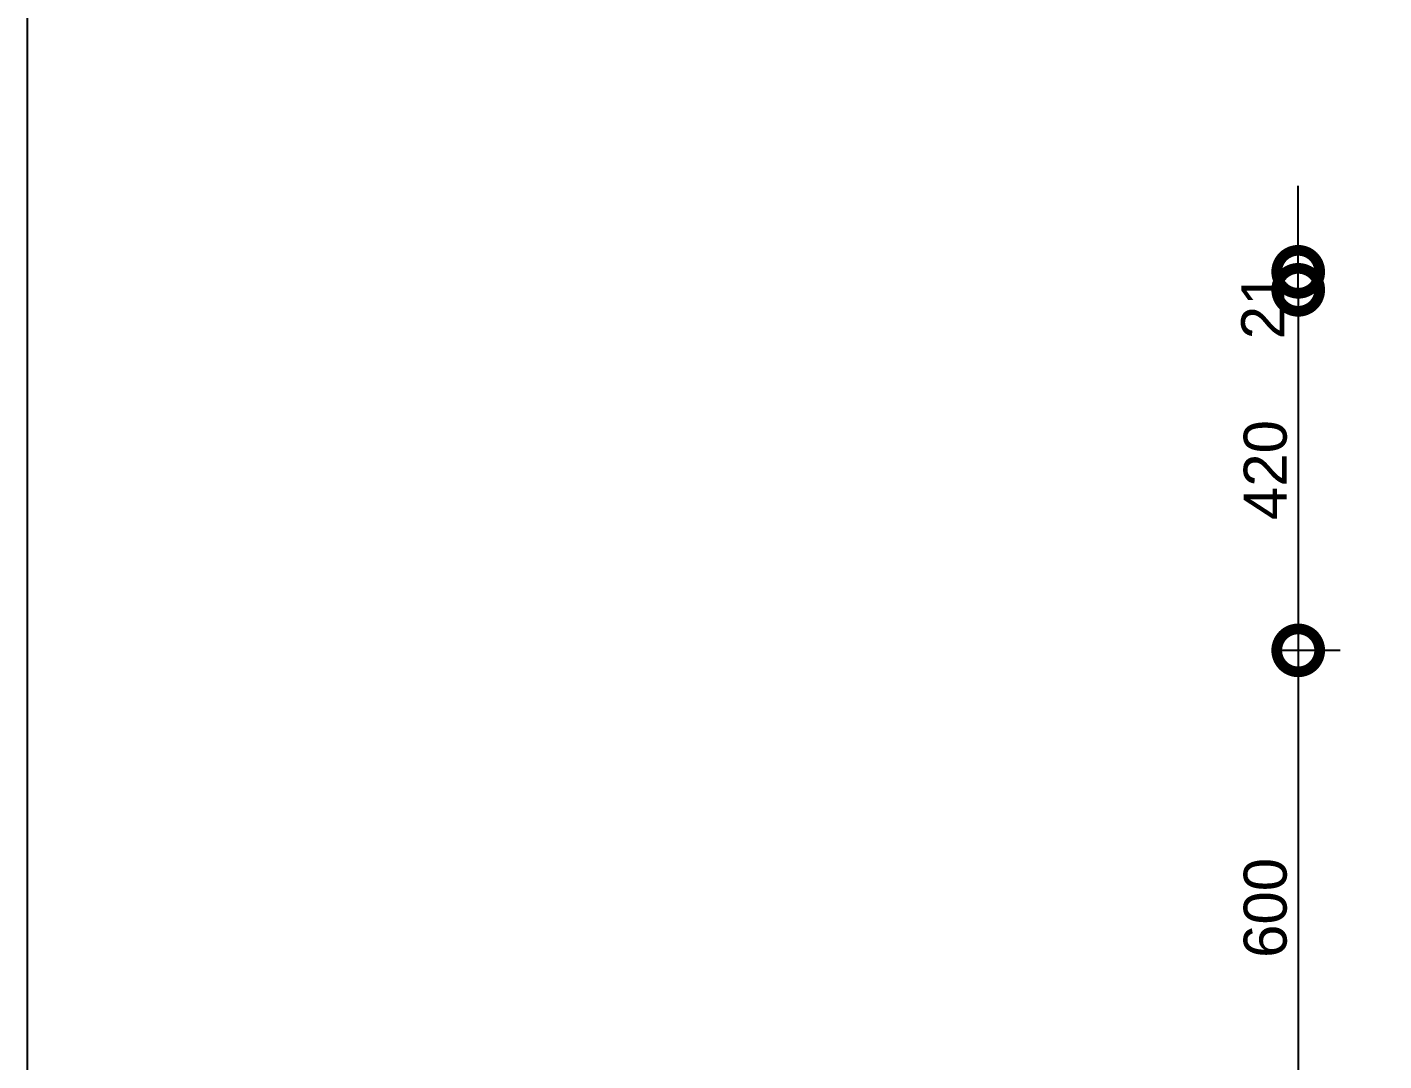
# Model space of a CAD drawing. Header units: millimetres. Extents: x 1319 to 32981, y -1505 to 15285.
# Drawn here: x 22990 to 24569, y 10576 to 11780 of the extents above; entities that cross this region are included whole.
import ezdxf

# ---------------------------------------------------------------- set-up
doc = ezdxf.new("R2010")
doc.units = ezdxf.units.MM
doc.header["$MEASUREMENT"] = 0
doc.header["$PDMODE"] = 2
doc.layers.get('0').update_dxf_attribs({"lineweight": 5})
doc.layers.add('Ramka', color=7, linetype='Continuous', plot=False)
doc.layers.add('Wymiary', color=102, linetype='Continuous', lineweight=9)
doc.styles.get("Standard").update_dxf_attribs({"font": 'ARIAL.TTF'})
doc.dimstyles.new('ISO-25', dxfattribs={"dimscale": 20, "dimtxt": 2.5, "dimasz": 5, "dimexe": 1.25, "dimexo": 0.625, "dimtad": 1, "dimtxsty": 'Standard', "dimblk": 'DOTSMALL', "dimcen": 2.5, "dimadec": 0, "dimazin": 0, "dimtfac": 1, "dimtmove": 0, "dimatfit": 3, "dimfxl": 0, "dimarcsym": 0})

# ---------------------------------------------------------------- blocks, each defined once
blk = doc.blocks.new('_DotSmall')
at = {"color": 0, "const_width": 0.5}
blk.add_lwpolyline([(-0.0625, 0, 1), (0.0625, 0, 1)], format="xyb", close=True, dxfattribs=at)
blk = doc.blocks.new('*D64')
at = {"layer": 'Defpoints', "color": 0}
for p in [(24530.9, 11054.2), (24469.7, 10454.2), (24565.2, 10454.2)]:
    blk.add_point(p, dxfattribs=at)
at = {"layer": 'Wymiary', "color": 0, "lineweight": -2}
for p, q in [((24518.4, 11054.2), (24444.7, 11054.2)), ((24469.7, 11054.2), (24469.7, 10454.2)), ((24552.7, 10454.2), (24444.7, 10454.2))]:
    blk.add_line(p, q, dxfattribs=at)
at = {"layer": 'Wymiary', "color": 0, "lineweight": -2, "xscale": 100, "yscale": 100, "zscale": 100}
for p, rotation in [((24469.7, 11054.2), 90), ((24469.7, 10454.2), 270)]:
    blk.add_blockref('_DotSmall', p, dxfattribs=dict(at, rotation=rotation))
at = {"layer": 'Wymiary', "color": 0, "insert": (24431.6, 10754.2), "char_height": 50, "attachment_point": 5, "rotation": 90}
blk.add_mtext('600', dxfattribs=at)
blk = doc.blocks.new('*D65')
at = {"layer": 'Defpoints', "color": 0}
for p in [(24500.4, 11474.2), (24469.7, 11054.2), (24530.9, 11054.2)]:
    blk.add_point(p, dxfattribs=at)
at = {"layer": 'Wymiary', "color": 0, "lineweight": -2}
for p, q in [((24487.9, 11474.2), (24444.7, 11474.2)), ((24469.7, 11474.2), (24469.7, 11054.2)), ((24518.4, 11054.2), (24444.7, 11054.2))]:
    blk.add_line(p, q, dxfattribs=at)
at = {"layer": 'Wymiary', "color": 0, "lineweight": -2, "xscale": 100, "yscale": 100, "zscale": 100}
for p, rotation in [((24469.7, 11474.2), 90), ((24469.7, 11054.2), 270)]:
    blk.add_blockref('_DotSmall', p, dxfattribs=dict(at, rotation=rotation))
at = {"layer": 'Wymiary', "color": 0, "insert": (24431.6, 11264.2), "char_height": 50, "attachment_point": 5, "rotation": 90}
blk.add_mtext('420', dxfattribs=at)
blk = doc.blocks.new('*D62')
at = {"layer": 'Defpoints', "color": 0}
for p in [(24469.7, 11495.2), (24501.8, 11495.2), (24497.1, 11474.2)]:
    blk.add_point(p, dxfattribs=at)
at = {"layer": 'Wymiary', "color": 0, "lineweight": -2}
for p, q in [((24469.7, 11495.2), (24469.7, 11595.2)), ((24489.3, 11495.2), (24444.7, 11495.2)), ((24469.7, 11474.2), (24469.7, 11495.2)), ((24484.6, 11474.2), (24444.7, 11474.2)), ((24469.7, 11474.2), (24469.7, 11374.2))]:
    blk.add_line(p, q, dxfattribs=at)
at = {"layer": 'Wymiary', "color": 0, "lineweight": -2, "xscale": 100, "yscale": 100, "zscale": 100}
for p, rotation in [((24469.7, 11495.2), 270), ((24469.7, 11474.2), 90)]:
    blk.add_blockref('_DotSmall', p, dxfattribs=dict(at, rotation=rotation))
at = {"layer": 'Wymiary', "color": 0, "insert": (24428.4, 11455.5), "char_height": 50, "attachment_point": 5, "rotation": 90}
blk.add_mtext('21', dxfattribs=at)

msp = doc.modelspace()

# ---------------------------------------------------------------- linework, layer by layer
at = {"layer": 'Ramka'}
msp.add_lwpolyline([(22989.98, 8232.53), (32980.628, 8232.53), (32980.628, 15285.103), (22989.98, 15285.103)], close=True, dxfattribs=at)

# ---------------------------------------------------------------- dimensions: what is measured, and where the dimension line sits
at = {"layer": 'Wymiary'}
dim = msp.add_linear_dim(base=(24469.677, 11495.245), p1=(24497.113, 11474.245), p2=(24501.782, 11495.245), angle=90, dimstyle='ISO-25', override={"dimtmove": 1}, dxfattribs=at)
dim.commit()
dim.dimension.update_dxf_attribs({"geometry": '*D62', "text_midpoint": (24466.035, 11455.463), "dimtype": 160})
for base, p1, p2, picture, middle in [((24469.677, 11054.245), (24500.448, 11474.245), (24530.862, 11054.245), '*D65', (24431.648, 11264.245)), ((24469.677, 10454.245), (24530.862, 11054.245), (24565.18, 10454.245), '*D64', (24431.648, 10754.245))]:
    dim = msp.add_linear_dim(base=base, p1=p1, p2=p2, angle=90, dimstyle='ISO-25', override={"dimtmove": 1}, dxfattribs=at)
    dim.commit()
    dim.dimension.update_dxf_attribs({"geometry": picture, "text_midpoint": middle})

doc.saveas('drawing.dxf')
